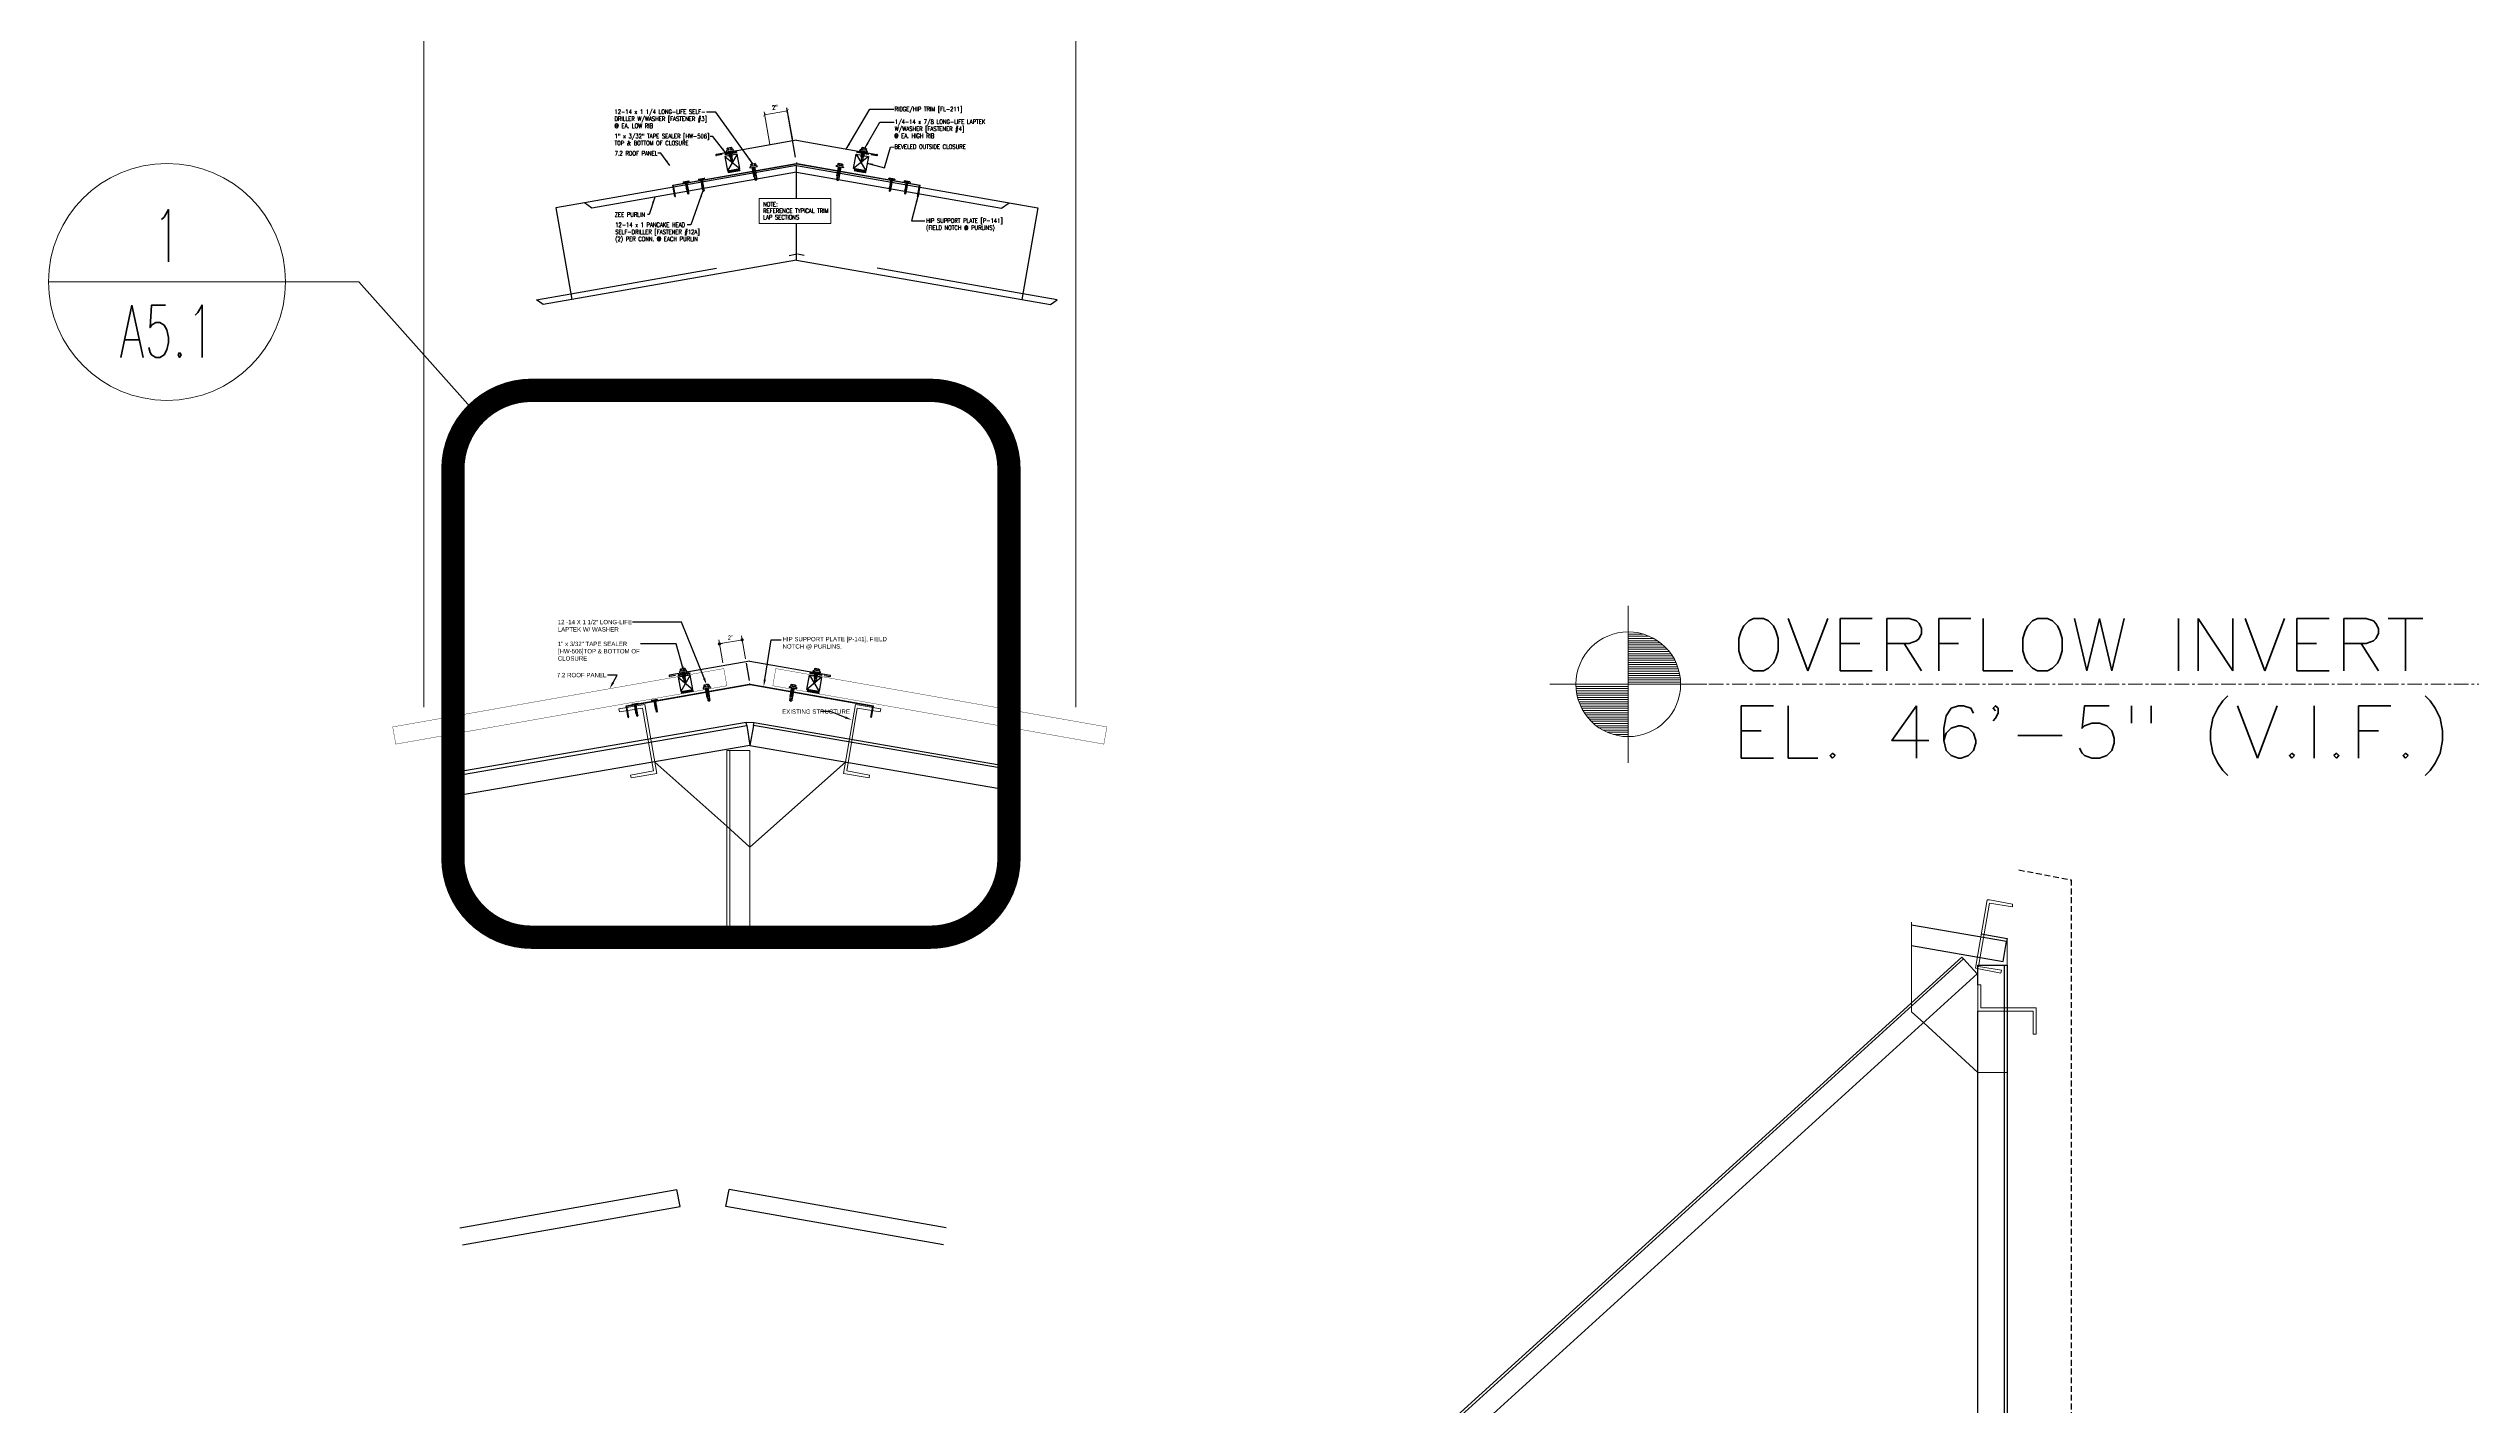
# Model space of a CAD drawing. Header units: inches. Extents: x -33163 to 19162, y -8858 to 30669.
# Drawn here: x -28345.2 to -28137.1, y -328.7 to -212 of the extents above; entities that cross this region are included whole.
import ezdxf
from ezdxf import colors
from ezdxf.entities.mleader import LeaderData, LeaderLine
from ezdxf.enums import TextEntityAlignment as Align
from ezdxf.math import Vec2, Vec3

# ---------------------------------------------------------------- set-up
doc = ezdxf.new("R2010")
doc.units = ezdxf.units.IN
for name, pattern in [('CENTER', [2, 1.25, -0.25, 0.25, -0.25]), ('DASHED', [0.75, 0.5, -0.25]), ('HIDDEN', [9.525, 6.35, -3.175]), ('HIDDEN2', [0.1875, 0.125, -0.0625])]:
    doc.linetypes.add(name, pattern=pattern)
doc.layers.get('0').update_dxf_attribs({"color": 9, "lineweight": 0})
doc.layers.get('Defpoints').update_dxf_attribs({"color": 254})
for name, color, linetype, lineweight in [('07 - Roof Panels', 6, 'Continuous', 30), ('A-ANNO-SYMB-48', 12, 'Continuous', 9), ('A-ROOF-BELOW', 251, 'Continuous', 5), ('A-ROOF-EXIST', 7, 'Continuous', 30)]:
    doc.layers.add(name, color=color, linetype=linetype, lineweight=lineweight)
for name, color, linetype in [('20 - 7.2 PANEL', 5, 'Continuous'), ('A-ANNO-DIMS-04', 12, 'Continuous'), ('A-ANNO-NOTE-48', 12, 'Continuous'), ('CLOSURE', 8, 'Continuous'), ('DIM', 7, 'Continuous'), ('FASTENER', 9, 'Continuous'), ('PURLIN', 1, 'Continuous'), ('SEALANT', 11, 'Continuous'), ('STLA', 12, 'Continuous'), ('TAPE', 9, 'Continuous'), ('TEXT', 7, 'Continuous'), ('TRIM', 4, 'Continuous'), ('TRUSS_Geometry', 12, 'Continuous')]:
    doc.layers.add(name, color=color, linetype=linetype)
doc.styles.add('A-3in_Details', font='arial.ttf', dxfattribs={"oblique": 10, "height": 0.375})
doc.styles.add('ROMANS', font='romans.shx', dxfattribs={"width": 1.1})
doc.styles.add('Sheffield', font='arial.ttf', dxfattribs={"height": 0.175})
doc.styles.add('TEXT', font='SIMPLEX.shx', dxfattribs={"width": 0.75, "height": 0.375})
doc.styles.add('TEXT1', font='ROMANS.shx', dxfattribs={"width": 0.75, "height": 0.375})
doc.dimstyles.new('DETAIL$7', dxfattribs={"dimscale": 4, "dimtxt": 0.375, "dimasz": 0.125, "dimexe": 0.0625, "dimexo": 0.0625, "dimgap": 0.0625, "dimtad": 1, "dimdec": 4, "dimzin": 3, "dimdsep": 46, "dimlunit": 4, "dimtxsty": 'TEXT', "dimblk": 'ARCHTICK', "dimcen": 0.0625, "dimclrd": 7, "dimclre": 7, "dimclrt": 2, "dimadec": 0, "dimazin": 0, "dimtfac": 0.6, "dimtdec": 4, "dimtmove": 0, "dimatfit": 3, "dimfxl": 1, "dimfrac": 2, "dimtolj": 1, "dimtzin": 0, "dimarcsym": 0})
doc.dimstyles.new('Details 3in Scale', dxfattribs={"dimscale": 2, "dimtxt": 0.375, "dimasz": 0.1375, "dimexe": 0.18, "dimexo": 0.09, "dimgap": 0.09, "dimtad": 1, "dimdec": 3, "dimzin": 3, "dimdsep": 46, "dimlunit": 4, "dimtxsty": 'A-3in_Details', "dimblk": 'ARCHTICK', "dimcen": 0.09, "dimclrd": 256, "dimclre": 256, "dimadec": 0, "dimazin": 0, "dimtfac": 0.75, "dimtdec": 3, "dimtofl": 0, "dimtmove": 0, "dimatfit": 3, "dimfxl": 1, "dimfrac": 1, "dimtolj": 1, "dimtzin": 0, "dimlwd": 13, "dimlwe": 13, "dimarcsym": 0})

# ---------------------------------------------------------------- blocks, each defined once
blk = doc.blocks.new('target')
for p, q in [((0, 6), (0, -6)), ((-1.14, 3.83), (0, 3.83)), ((-3.46, 2), (0, 2)), ((-3.36, 2.17), (0, 2.17)), ((-3.25, 2.33), (0, 2.33)), ((-3.12, 2.5), (0, 2.5)), ((-2.98, 2.67), (0, 2.67)), ((-2.82, 2.83), (0, 2.83)), ((-2.65, 3), (0, 3)), ((-2.44, 3.17), (0, 3.17)), ((-2.21, 3.33), (0, 3.33)), ((-1.94, 3.5), (0, 3.5)), ((-1.6, 3.67), (0, 3.67)), ((-6, 0), (6, 0)), ((-4, 0.17), (0, 0.17)), ((-3.99, 0.33), (0, 0.33)), ((-3.97, 0.5), (0, 0.5)), ((-3.94, 0.67), (0, 0.67)), ((-3.91, 0.83), (0, 0.83)), ((-3.87, 1), (0, 1)), ((-3.83, 1.17), (0, 1.17)), ((-3.77, 1.33), (0, 1.33)), ((-3.71, 1.5), (0, 1.5)), ((-3.64, 1.67), (0, 1.67)), ((-3.56, 1.83), (0, 1.83)), ((0, 0), (4, 0)), ((0, 0), (4, 0)), ((4, -0.17), (0, -0.17)), ((3.99, -0.33), (0, -0.33)), ((3.97, -0.5), (0, -0.5)), ((3.94, -0.67), (0, -0.67)), ((3.91, -0.83), (0, -0.83)), ((3.87, -1), (0, -1)), ((3.83, -1.17), (0, -1.17)), ((3.77, -1.33), (0, -1.33)), ((3.71, -1.5), (0, -1.5)), ((3.64, -1.67), (0, -1.67)), ((3.56, -1.83), (0, -1.83)), ((3.46, -2), (0, -2)), ((3.36, -2.17), (0, -2.17)), ((3.25, -2.33), (0, -2.33)), ((3.12, -2.5), (0, -2.5)), ((2.98, -2.67), (0, -2.67)), ((2.82, -2.83), (0, -2.83)), ((2.65, -3), (0, -3)), ((2.44, -3.17), (0, -3.17)), ((2.21, -3.33), (0, -3.33)), ((1.94, -3.5), (0, -3.5)), ((1.6, -3.67), (0, -3.67)), ((1.14, -3.83), (0, -3.83))]:
    blk.add_line(p, q)
blk.add_circle((0, 0), 4)
blk = doc.blocks.new('DETL_TAG')
at = {"color": 0, "linetype": 'ByBlock'}
blk.add_line((20.36, 0), (-20.36, 0), dxfattribs=at)
blk.add_circle((0, 0), 20.36, dxfattribs=at)
at = {"color": 0, "linetype": 'ByBlock', "style": 'ROMANS', "width": 0.625}
for tag, p in [('NUMBER', (0, 7.92)), ('SHEET', (0, -8.49)), ('NOTE', (0, -28.8)), ('NOTE', (0, -40.97))]:
    blk.add_attdef(tag, text='', height=9, dxfattribs=at).set_placement(p, align=Align.MIDDLE)
blk = doc.blocks.new('sd3')
at = {"layer": 'FASTENER'}
for p, q in [((-0.24, 0.08), (0.24, 0.08)), ((-0.24, 0.04), (0.24, 0.04)), ((-0.08, 0.01), (0.02, 0.04)), ((-0.06, 0), (-0.08, 0.01)), ((-0.06, 0), (0.08, 0.04)), ((-0.05, 0.04), (-0.05, 0.02)), ((0.05, 0.03), (0.05, -0.02)), ((-0.08, -0.05), (0.06, -0.01)), ((-0.06, -0.06), (-0.08, -0.05)), ((-0.08, -0.11), (0.06, -0.07)), ((-0.06, -0.12), (-0.08, -0.11)), ((-0.08, -0.17), (0.06, -0.13)), ((-0.06, -0.18), (-0.08, -0.17)), ((-0.08, -0.23), (0.06, -0.19)), ((-0.06, -0.24), (-0.08, -0.23)), ((-0.08, -0.29), (0.06, -0.25)), ((-0.06, -0.3), (-0.08, -0.29)), ((-0.08, -0.35), (0.06, -0.31)), ((-0.06, -0.36), (-0.08, -0.35)), ((-0.08, -0.41), (0.06, -0.37)), ((-0.06, -0.42), (-0.08, -0.41)), ((-0.08, -0.47), (0.06, -0.43)), ((-0.06, -0.48), (-0.08, -0.47)), ((-0.08, -0.53), (0.06, -0.49)), ((-0.06, -0.54), (-0.08, -0.53)), ((-0.08, -0.59), (0.06, -0.55)), ((-0.06, -0.6), (-0.08, -0.59)), ((-0.08, -0.65), (0.06, -0.61)), ((-0.06, -0.66), (-0.08, -0.65)), ((-0.08, -0.71), (0.06, -0.67)), ((-0.06, -0.72), (-0.08, -0.71)), ((-0.08, -0.77), (0.06, -0.73)), ((-0.06, -0.78), (-0.08, -0.77)), ((-0.06, -0.06), (0.08, -0.02)), ((-0.06, -0.12), (0.08, -0.08)), ((-0.06, -0.18), (0.08, -0.14)), ((-0.06, -0.24), (0.08, -0.2)), ((-0.06, -0.3), (0.08, -0.26)), ((-0.06, -0.36), (0.08, -0.32)), ((-0.06, -0.42), (0.08, -0.38)), ((-0.06, -0.48), (0.08, -0.44)), ((-0.06, -0.54), (0.08, -0.5)), ((-0.06, -0.6), (0.08, -0.56)), ((-0.06, -0.66), (0.08, -0.62)), ((-0.06, -0.72), (0.08, -0.69)), ((-0.06, -0.78), (0.08, -0.75)), ((-0.05, 0), (-0.05, -0.04)), ((-0.05, -0.06), (-0.05, -0.1)), ((-0.05, -0.12), (-0.05, -0.16)), ((-0.05, -0.18), (-0.05, -0.22)), ((-0.05, -0.24), (-0.05, -0.28)), ((-0.05, -0.3), (-0.05, -0.34)), ((-0.05, -0.36), (-0.05, -0.4)), ((-0.05, -0.42), (-0.05, -0.46)), ((-0.05, -0.48), (-0.05, -0.52)), ((-0.05, -0.54), (-0.05, -0.58)), ((-0.05, -0.6), (-0.05, -0.64)), ((-0.05, -0.66), (-0.05, -0.7)), ((-0.05, -0.72), (-0.05, -0.76)), ((-0.05, -0.78), (-0.05, -0.98)), ((0, -1.01), (-0.05, -0.98)), ((0, -1), (0.01, -0.9)), ((0, -1.01), (0.05, -0.98)), ((0.05, -0.03), (0.05, -0.08)), ((0.05, -0.09), (0.05, -0.14)), ((0.05, -0.15), (0.05, -0.2)), ((0.05, -0.21), (0.05, -0.26)), ((0.05, -0.27), (0.05, -0.32)), ((0.05, -0.33), (0.05, -0.38)), ((0.05, -0.39), (0.05, -0.44)), ((0.05, -0.45), (0.05, -0.5)), ((0.05, -0.51), (0.05, -0.56)), ((0.05, -0.57), (0.05, -0.62)), ((0.05, -0.63), (0.05, -0.68)), ((0.05, -0.69), (0.05, -0.74)), ((0.05, -0.75), (0.05, -0.98)), ((0.08, -0.02), (0.06, -0.01)), ((0.08, -0.08), (0.06, -0.07)), ((0.08, -0.14), (0.06, -0.13)), ((0.08, -0.2), (0.06, -0.19)), ((0.08, -0.26), (0.06, -0.25)), ((0.08, -0.32), (0.06, -0.31)), ((0.08, -0.38), (0.06, -0.37)), ((0.08, -0.44), (0.06, -0.43)), ((0.08, -0.5), (0.06, -0.49)), ((0.08, -0.56), (0.06, -0.55)), ((0.08, -0.62), (0.06, -0.61)), ((0.08, -0.69), (0.06, -0.67)), ((0.08, -0.75), (0.06, -0.73))]:
    blk.add_line(p, q, dxfattribs=at)
for centre, radius, start, end in [((-0.24, 0.06), 0.0227, 94.6639, 265.3361), ((0.24, 0.06), 0.0227, 274.6639, 85.3361), ((-0.03, -0.9), 0.0349, 11.1445, 130.906), ((0.03, -1), 0.032, 55.4585, 194.8454)]:
    blk.add_arc(centre, radius, start, end, dxfattribs=at)
blk = doc.blocks.new('fz5')
at = {"layer": 'FASTENER'}
for p, q in [((-0.33, 0.07), (-0.33, 0.04)), ((-0.33, 0.04), (0.32, 0.04)), ((-0.23, 0.17), (0.21, 0.17)), ((-0.22, 0.31), (-0.22, 0.17)), ((-0.16, 0.34), (0.16, 0.34)), ((-0.14, -0.01), (0.04, 0.04)), ((-0.11, 0.31), (-0.11, 0.17)), ((-0.11, -0.03), (0.14, 0.04)), ((-0.09, 0.04), (-0.09, 0)), ((-0.09, 0.04), (0.08, 0.04)), ((0.08, 0.04), (0.13, 0.04)), ((0.08, 0.02), (0.08, -0.04)), ((0.1, 0.31), (0.1, 0.17)), ((0.14, 0.04), (0.13, 0.04)), ((0.21, 0.31), (0.21, 0.17)), ((0.32, 0.07), (0.32, 0.04)), ((-0.11, -0.03), (-0.14, -0.01)), ((-0.14, -0.1), (0.1, -0.04)), ((-0.11, -0.13), (-0.14, -0.1)), ((-0.14, -0.2), (0.1, -0.13)), ((-0.11, -0.22), (-0.14, -0.2)), ((-0.14, -0.29), (0.1, -0.22)), ((-0.11, -0.31), (-0.14, -0.29)), ((-0.14, -0.38), (0.1, -0.31)), ((-0.11, -0.4), (-0.14, -0.38)), ((-0.12, -0.46), (0.09, -0.4)), ((-0.09, -0.48), (-0.12, -0.46)), ((-0.11, -0.13), (0.14, -0.06)), ((-0.11, -0.22), (0.14, -0.15)), ((-0.11, -0.31), (0.14, -0.24)), ((-0.11, -0.4), (0.14, -0.33)), ((-0.09, -0.03), (-0.09, -0.09)), ((-0.09, -0.12), (-0.09, -0.18)), ((-0.08, -0.27), (-0.09, -0.21)), ((-0.09, -0.48), (0.12, -0.42)), ((-0.08, -0.36), (-0.08, -0.3)), ((-0.07, -0.45), (-0.08, -0.39)), ((-0.07, -0.52), (-0.07, -0.48)), ((-0.07, -0.52), (-0.07, -0.82)), ((0, -0.87), (-0.07, -0.82)), ((0, -0.85), (0.01, -0.71)), ((0, -0.87), (0.06, -0.82)), ((0.06, -0.52), (0.07, -0.44)), ((0.06, -0.52), (0.06, -0.82)), ((0.07, -0.41), (0.07, -0.35)), ((0.08, -0.07), (0.08, -0.13)), ((0.08, -0.16), (0.08, -0.21)), ((0.08, -0.22), (0.08, -0.21)), ((0.08, -0.32), (0.08, -0.25)), ((0.12, -0.42), (0.09, -0.4)), ((0.14, -0.06), (0.1, -0.04)), ((0.14, -0.15), (0.1, -0.13)), ((0.14, -0.24), (0.1, -0.22)), ((0.14, -0.33), (0.1, -0.31))]:
    blk.add_line(p, q, dxfattribs=at)
for centre, radius, start, end in [((-0.23, 0.07), 0.1, 90, 180), ((-0.16, 0.27), 0.0628, 29.8754, 150.1246), ((0, 0.14), 0.196, 56.9974, 123.0026), ((0.16, 0.27), 0.0628, 29.8754, 150.1246), ((0.22, 0.07), 0.1, 0, 90), ((-0.04, -0.72), 0.0461, 11.1445, 130.906), ((0.04, -0.85), 0.0422, 55.4585, 194.8454), ((0.07, -0.52), 0.01, 175.9484, 180)]:
    blk.add_arc(centre, radius, start, end, dxfattribs=at)
blk = doc.blocks.new('FD-F12a')
at = {"layer": 'TEXT', "style": 'TEXT1', "width": 0.75}
for s, p in [('12-14 x 1 PANCAKE HEAD', (0.005, -0.041)), ('SELF-DRILLER [FASTENER #12A]', (0.005, -0.193))]:
    blk.add_text(s, height=0.09375, dxfattribs=at).set_placement(p)
blk.add_attdef('(QUANTITY)', (0.005, -0.344), '', height=0.0938, dxfattribs=at)
at = {"layer": 'TEXT', "style": 'TEXT1', "flags": 1}
for tag, p in [('Color', (0.055, -0.519)), ('Calc', (0.055, -0.519)), ('Opt1', (0.055, -0.519)), ('Opt2', (0.055, -0.519)), ('Opt3', (0.055, -0.519)), ('Description', (0.055, -0.519)), ('Multiple', (0.055, -0.519)), ('Part', (0.055, -0.519)), ('Spare1', (0.055, -0.707)), ('Spare2', (0.055, -0.707)), ('Spare3', (0.055, -0.707)), ('Spare4', (0.055, -0.707)), ('Spare5', (0.055, -0.707)), ('Spare6', (0.055, -0.707)), ('Spare7', (0.055, -0.707)), ('Spare8', (0.055, -0.707)), ('Spare9', (0.055, -0.707)), ('Spare10', (0.055, -0.707))]:
    blk.add_attdef(tag, p, '', height=0.0938, dxfattribs=at)
blk = doc.blocks.new('FD-F4')
at = {"layer": 'TEXT', "style": 'TEXT1', "width": 0.75}
for s, p in [('1/4-14 x 7/8 LONG-LIFE LAPTEK', (0.005, -0.041)), ('W/WASHER [FASTENER #4]', (0.005, -0.193))]:
    blk.add_text(s, height=0.09375, dxfattribs=at).set_placement(p)
blk.add_attdef('(QUANTITY)', (1.485, -0.193), '', height=0.0938, dxfattribs=at)
blk = doc.blocks.new('A$C04AA0F9A')
at = {"layer": 'STLA'}
for p, q in [((-6.14, 4.01), (4.45, 5.87)), ((4.46, 5.81), (-6.07, 3.96)), ((15.05, 3.96), (4.52, 5.81)), ((4.53, 5.87), (15.12, 4.01)), ((-5.96, 3.02), (-6.14, 4.01)), ((-5.9, 3.03), (-6.07, 3.96)), ((-5.96, 3.02), (-5.9, 3.03)), ((14.89, 3.03), (15.05, 3.96)), ((14.95, 3.02), (14.89, 3.03)), ((14.95, 3.02), (15.12, 4.01))]:
    blk.add_line(p, q, dxfattribs=at)
for radius in [0.247, 0.187]:
    blk.add_arc((4.49, 5.63), radius, 80, 100, dxfattribs=at)
blk = doc.blocks.new('A$C30686E82')
for p, q in [((-2.71, 0.76), (3.44, 0.76)), ((-2.71, 0.76), (-2.71, -1.38)), ((3.44, 0.76), (3.44, -1.38)), ((-2.71, -1.38), (3.44, -1.38))]:
    blk.add_line(p, q)
at = {"layer": 'TEXT', "style": 'TEXT1', "width": 0.75}
for s, p in [('NOTE:', (-2.37, 0.08)), ('REFERENCE TYPICAL TRIM', (-2.37, -0.48)), ('LAP SECTIONS', (-2.37, -1.03))]:
    blk.add_text(s, height=0.375, dxfattribs=at).set_placement(p)
blk = doc.blocks.new('_ArchTick')
at = {"color": 0, "linetype": 'ByBlock', "const_width": 0.15}
blk.add_lwpolyline([(-0.5, -0.5), (0.5, 0.5)], dxfattribs=at)
blk = doc.blocks.new('A$C6938402A')
at = {"layer": 'TAPE'}
h = blk.add_hatch(dxfattribs=at)
h.set_pattern_fill('DOTS', color=256, scale=0.35, angle=270, style=0)
h.set_pattern_definition([(270, (-22.332364, -26.379487), (0.021875, -0.0109375), [0, -0.021875])])
h.paths.add_polyline_path([(-0.56, -0.04), (-0.55, -0.13), (0.44, 0.04), (0.42, 0.13)])
at = {"layer": 'SEALANT'}
for p, q in [((-0.56, -0.04), (0.42, 0.13)), ((-0.55, -0.13), (0.44, 0.04)), ((0.42, 0.13), (0.44, 0.04)), ((-0.56, -0.04), (-0.55, -0.13))]:
    blk.add_line(p, q, dxfattribs=at)
blk = doc.blocks.new('FD-F3')
at = {"layer": 'TEXT', "style": 'TEXT1', "width": 0.75}
for s, p in [('12-14 x 1 1/4 LONG-LIFE SELF-', (0.005, -0.041)), ('DRILLER W/WASHER [FASTENER #3]', (0.005, -0.193))]:
    blk.add_text(s, height=0.09375, dxfattribs=at).set_placement(p)
blk.add_attdef('(QUANTITY)', (0.005, -0.344), '', height=0.0938, dxfattribs=at)
blk = doc.blocks.new('fz2')
at = {"layer": 'FASTENER'}
for p, q in [((-0.32, 0.07), (-0.32, 0.04)), ((-0.32, 0.04), (0.32, 0.04)), ((-0.22, 0.31), (-0.22, 0.17)), ((-0.22, 0.17), (0.22, 0.17)), ((-0.16, 0.34), (0.16, 0.34)), ((-0.14, -0.02), (0.05, 0.04)), ((-0.11, 0.31), (-0.11, 0.17)), ((-0.1, -0.04), (0.14, 0.03)), ((-0.09, 0.04), (0.09, 0.04)), ((-0.09, 0.04), (-0.09, 0)), ((0.09, 0.04), (0.13, 0.04)), ((0.09, 0.02), (0.09, -0.04)), ((0.11, 0.31), (0.11, 0.17)), ((0.14, 0.03), (0.13, 0.04)), ((0.22, 0.31), (0.22, 0.17)), ((0.32, 0.07), (0.32, 0.04)), ((-0.1, -0.04), (-0.14, -0.02)), ((-0.14, -0.11), (0.1, -0.04)), ((-0.1, -0.13), (-0.14, -0.11)), ((-0.14, -0.2), (0.1, -0.13)), ((-0.1, -0.22), (-0.14, -0.2)), ((-0.14, -0.29), (0.1, -0.22)), ((-0.1, -0.31), (-0.14, -0.29)), ((-0.14, -0.38), (0.1, -0.31)), ((-0.1, -0.4), (-0.14, -0.38)), ((-0.14, -0.47), (0.1, -0.4)), ((-0.1, -0.49), (-0.14, -0.47)), ((-0.14, -0.56), (0.1, -0.49)), ((-0.1, -0.58), (-0.14, -0.56)), ((-0.14, -0.65), (0.1, -0.58)), ((-0.1, -0.67), (-0.14, -0.65)), ((-0.14, -0.74), (0.1, -0.67)), ((-0.1, -0.76), (-0.14, -0.74)), ((-0.1, -0.13), (0.14, -0.06)), ((-0.1, -0.22), (0.14, -0.15)), ((-0.1, -0.31), (0.14, -0.24)), ((-0.1, -0.4), (0.14, -0.33)), ((-0.1, -0.49), (0.14, -0.42)), ((-0.1, -0.58), (0.14, -0.51)), ((-0.1, -0.67), (0.14, -0.6)), ((-0.1, -0.76), (0.14, -0.69)), ((-0.09, -0.03), (-0.09, -0.09)), ((-0.09, -0.12), (-0.09, -0.18)), ((-0.09, -0.21), (-0.09, -0.27)), ((-0.09, -0.3), (-0.09, -0.36)), ((-0.09, -0.39), (-0.09, -0.46)), ((-0.09, -0.49), (-0.09, -0.55)), ((-0.09, -0.58), (-0.09, -0.64)), ((-0.09, -0.67), (-0.09, -0.73)), ((-0.09, -0.76), (-0.09, -1.05)), ((0, -1.11), (-0.09, -1.05)), ((0, -1.1), (0.01, -0.91)), ((0, -1.11), (0.09, -1.05)), ((0.09, -0.07), (0.09, -0.13)), ((0.09, -0.16), (0.09, -0.22)), ((0.09, -0.25), (0.09, -0.32)), ((0.09, -0.35), (0.09, -0.41)), ((0.09, -0.44), (0.09, -0.5)), ((0.09, -0.53), (0.09, -0.59)), ((0.09, -0.62), (0.09, -0.68)), ((0.09, -0.71), (0.09, -1.05)), ((0.14, -0.06), (0.1, -0.04)), ((0.14, -0.15), (0.1, -0.13)), ((0.14, -0.24), (0.1, -0.22)), ((0.14, -0.33), (0.1, -0.31)), ((0.14, -0.42), (0.1, -0.4)), ((0.14, -0.51), (0.1, -0.49)), ((0.14, -0.6), (0.1, -0.58)), ((0.14, -0.69), (0.1, -0.67))]:
    blk.add_line(p, q, dxfattribs=at)
for centre, radius, start, end in [((-0.22, 0.07), 0.1, 90, 180), ((-0.16, 0.27), 0.0628, 29.8754, 150.1246), ((0, 0.14), 0.196, 56.9974, 123.0026), ((0.16, 0.27), 0.0628, 29.8754, 150.1246), ((0.22, 0.07), 0.1, 0, 90), ((-0.05, -0.92), 0.0615, 11.1445, 130.906), ((0.05, -1.1), 0.0563, 55.4585, 194.8454)]:
    blk.add_arc(centre, radius, start, end, dxfattribs=at)
blk = doc.blocks.new('_Dot')
at = {"color": 0, "linetype": 'ByBlock', "lineweight": -2}
blk.add_line((-0.5, 0), (-1, 0), dxfattribs=at)
at = {"color": 0, "linetype": 'ByBlock', "const_width": 0.5}
blk.add_lwpolyline([(-0.25, 0, 1), (0.25, 0, 1)], format="xyb", close=True, dxfattribs=at)
blk = doc.blocks.new('*D361')
at = {"layer": 'A-ANNO-DIMS-04', "lineweight": 13, "transparency": 16777216}
for p, q in [((-28287.3, -264.83), (-28287.65, -262.85)), ((-28285.91, -262.91), (-28287.31, -263.16)), ((-28285.35, -264.49), (-28285.7, -262.51))]:
    blk.add_line(p, q, dxfattribs=at)
at = {"layer": 'Defpoints', "color": 0, "transparency": 16777216}
for p in [(-28287.59, -263.21), (-28287.27, -265.01), (-28285.32, -264.67)]:
    blk.add_point(p, dxfattribs=at)
at = {"layer": 'A-ANNO-DIMS-04', "lineweight": 13, "transparency": 16777216, "xscale": 0.275, "yscale": 0.275, "zscale": 0.275}
for p, rotation in [((-28287.59, -263.21), 190.0000000000523), ((-28285.64, -262.86), 10.00000000005232)]:
    blk.add_blockref('_Dot', p, dxfattribs=dict(at, rotation=rotation))
at = {"layer": 'A-ANNO-DIMS-04', "color": 0, "transparency": 16777216, "insert": (-28286.68, -262.67), "char_height": 0.375, "attachment_point": 5, "rotation": 10, "style": 'A-3in_Details'}
blk.add_mtext('\\A1;2"', dxfattribs=at)

msp = doc.modelspace()

# ---------------------------------------------------------------- linework, layer by layer
at = {"color": 7}
for p, q in [((-28283.26359, -220.3026), (-28283.75725, -217.5029)), ((-28283.71384, -217.74911), (-28281.74422, -217.40181)), ((-28281.29397, -219.95531), (-28281.78763, -217.15561))]:
    msp.add_line(p, q, dxfattribs=at)
msp.add_line((-28272.89302, -220.51739), (-28272.58242, -220.51739))
at = {"layer": '07 - Roof Panels', "const_width": 0.03}
for points in [[(-28315.38856, -271.82267), (-28286.95002, -266.80819), (-28287.21049, -265.33097), (-28315.65491, -270.34649)], [(-28254.564, -271.82267), (-28283.00255, -266.80819), (-28282.74207, -265.33097), (-28254.29765, -270.34649)]]:
    msp.add_lwpolyline(points, close=True, dxfattribs=at)
at = {"layer": '20 - 7.2 PANEL'}
for p, q in [((-28309.87964, -313.37691), (-28291.23164, -310.08877)), ((-28290.97117, -311.56598), (-28291.23164, -310.08877)), ((-28287.0237, -311.56598), (-28286.76322, -310.08877)), ((-28268.11522, -313.37691), (-28286.76322, -310.08877)), ((-28309.65761, -314.8609), (-28290.97117, -311.56598)), ((-28268.33725, -314.8609), (-28287.0237, -311.56598))]:
    msp.add_line(p, q, dxfattribs=at)
at = {"layer": 'A-ANNO-DIMS-04'}
msp.add_line((-28285.30277, -264.86894), (-28285.0423, -266.34616), dxfattribs=at)
at = {"layer": 'A-ANNO-SYMB-48', "linetype": 'CENTER'}
msp.add_line((-28127.33472, -266.67984), (-28209.51352, -266.67984), dxfattribs=at)
at = {"layer": 'A-ANNO-SYMB-48'}
msp.add_lwpolyline([(-28324.86034, -232.10205), (-28318.55136, -232.10205), (-28308.49769, -243.40545)], dxfattribs=at)
at = {"layer": 'A-ANNO-SYMB-48', "linetype": 'HIDDEN2', "const_width": 2, "flags": 128}
msp.add_lwpolyline([(-28310.48351, -248.19964), (-28310.48351, -281.63702, 0.414213562), (-28303.70351, -288.41702), (-28269.49126, -288.41702, 0.414213562), (-28262.71126, -281.63702), (-28262.71126, -248.19964, 0.414213562), (-28269.49126, -241.41964), (-28303.70351, -241.41964, 0.414213562)], format="xyb", close=True, dxfattribs=at)
at = {"layer": 'A-ROOF-BELOW', "color": 40, "linetype": 'Continuous', "lineweight": 0}
for p, q in [((-28312.97634, -121.77168), (-28312.97634, -268.65301)), ((-28256.97634, -121.77168), (-28256.97634, -268.65403))]:
    msp.add_line(p, q, dxfattribs=at)
at = {"layer": 'A-ROOF-BELOW', "linetype": 'Continuous', "lineweight": 0}
msp.add_line((-28256.97634, -271.69837), (-28256.97634, -271.69943), dxfattribs=at)
at = {"layer": 'A-ROOF-EXIST', "linetype": 'DASHED'}
msp.add_lwpolyline([(-28175.96237, -282.63432), (-28171.46966, -283.48428), (-28171.46966, -398.3864)], dxfattribs=at)
at = {"layer": 'CLOSURE'}
for p, q in [((-28286.06743, -221.13133), (-28287.11317, -221.31572)), ((-28287.11317, -221.31572), (-28286.89072, -222.55166)), ((-28287.11317, -221.31572), (-28285.84498, -222.36726)), ((-28286.06743, -221.13133), (-28286.89072, -222.55166)), ((-28286.89072, -222.55166), (-28285.84498, -222.36726)), ((-28285.84498, -222.36726), (-28286.06743, -221.13133)), ((-28276.05573, -222.36741), (-28275.83891, -221.13774)), ((-28274.79317, -221.32213), (-28276.05573, -222.36741)), ((-28275.00999, -222.5518), (-28276.05573, -222.36741)), ((-28275.83891, -221.13774), (-28274.79317, -221.32213)), ((-28275.83891, -221.13774), (-28275.00999, -222.5518)), ((-28274.79317, -221.32213), (-28275.00999, -222.5518)), ((-28290.08858, -265.88912), (-28291.13431, -266.07351)), ((-28291.13431, -266.07351), (-28290.91187, -267.30945)), ((-28291.13431, -266.07351), (-28289.86613, -267.12506)), ((-28290.08858, -265.88912), (-28290.91187, -267.30945)), ((-28289.86613, -267.12506), (-28290.08858, -265.88912)), ((-28280.07688, -267.12521), (-28279.86006, -265.89553)), ((-28278.81432, -266.07992), (-28280.07688, -267.12521)), ((-28279.86006, -265.89553), (-28278.81432, -266.07992)), ((-28279.86006, -265.89553), (-28279.03114, -267.3096)), ((-28278.81432, -266.07992), (-28279.03114, -267.3096)), ((-28290.91187, -267.30945), (-28289.86613, -267.12506)), ((-28279.03114, -267.3096), (-28280.07688, -267.12521))]:
    msp.add_line(p, q, dxfattribs=at)
at = {"layer": 'DIM', "color": 7}
msp.add_line((-28281.04196, -221.38455), (-28281.78763, -217.15561), dxfattribs=at)
at = {"layer": 'PURLIN'}
for p, q in [((-28280.95513, -222.10282), (-28299.18971, -225.30963)), ((-28280.95513, -222.67414), (-28298.54036, -225.76503)), ((-28280.95513, -224.94308), (-28280.95513, -222.10282)), ((-28280.95513, -222.10282), (-28260.23515, -225.74596)), ((-28280.95513, -222.67414), (-28263.34683, -225.76909)), ((-28280.95513, -230.2248), (-28280.95513, -227.08349)), ((-28280.95513, -230.2248), (-28300.26879, -233.6214)), ((-28280.95513, -230.2248), (-28261.61813, -233.62384)), ((-28303.31006, -233.64766), (-28300.35541, -233.12797)), ((-28258.57715, -233.65172), (-28261.53179, -233.13204))]:
    msp.add_line(p, q, dxfattribs=at)
at = {"layer": 'PURLIN', "linetype": 'HIDDEN', "ltscale": 2}
for p, q in [((-28300.3557, -233.12636), (-28281.04175, -229.73137)), ((-28261.53151, -233.13042), (-28280.86851, -229.73137))]:
    msp.add_line(p, q, dxfattribs=at)
at = {"layer": 'PURLIN'}
for points in [[(-28298.53842, -225.76639), (-28299.18971, -225.30963), (-28301.65206, -225.7419), (-28300.26879, -233.6214), (-28302.73114, -234.05367), (-28303.31006, -233.64766)], [(-28263.34878, -225.77046), (-28262.6975, -225.31369), (-28260.23515, -225.74596), (-28261.61841, -233.62547), (-28259.15607, -234.05774), (-28258.57715, -233.65172)]]:
    msp.add_lwpolyline(points, dxfattribs=at)
at = {"layer": 'TRIM'}
for p, q in [((-28280.95513, -219.93508), (-28287.84879, -221.15062)), ((-28280.95513, -219.93508), (-28274.06148, -221.15062)), ((-28287.34322, -221.15667), (-28287.83563, -221.24349)), ((-28274.56704, -221.15667), (-28274.07464, -221.24349)), ((-28284.97628, -264.69288), (-28291.86994, -265.90841)), ((-28291.36437, -265.91446), (-28291.85678, -266.00129)), ((-28284.97628, -264.69288), (-28278.08263, -265.90841)), ((-28278.58819, -265.91446), (-28278.09579, -266.00129))]:
    msp.add_line(p, q, dxfattribs=at)
for centre, start, end in [((-28287.84879, -221.19822), 93.7941252, 286.2058748), ((-28274.06148, -221.19822), 253.7941252, 86.2058748), ((-28291.86994, -265.95601), 93.7941252, 286.2058748), ((-28278.08263, -265.95601), 253.7941252, 86.2058748)]:
    msp.add_arc(centre, 0.04715, start, end, dxfattribs=at)
at = {"layer": 'TRUSS_Geometry', "lineweight": 18}
for points in [[(-28293.98971, -268.41316), (-28292.97638, -274.33316), (-28295.16304, -274.7065), (-28295.21638, -274.49316), (-28293.24304, -274.11983), (-28294.20304, -268.73316), (-28296.17638, -269.05316), (-28296.22971, -268.7865)], [(-28273.723, -268.78651), (-28273.77633, -269.05318), (-28275.74967, -268.73318), (-28276.65633, -274.11984), (-28274.683, -274.49318), (-28274.73633, -274.70651), (-28276.923, -274.33318), (-28275.90967, -268.41318)], [(-28177.45632, -291.23984), (-28177.50966, -291.50648), (-28179.69635, -291.07984), (-28178.683, -285.21319), (-28178.46966, -285.21319), (-28176.49632, -285.58652), (-28176.49632, -285.79982), (-28178.46966, -285.47983), (-28179.42967, -290.91985)], [(-28174.73635, -294.75982), (-28179.48301, -294.75982), (-28179.48301, -292.51983), (-28179.21633, -292.51983), (-28179.21633, -294.49317), (-28174.46966, -294.49317), (-28174.46966, -296.73316), (-28174.73635, -296.73316)]]:
    msp.add_lwpolyline(points, close=True, dxfattribs=at)
at = {"layer": 'TRUSS_Geometry', "lineweight": 25}
for points in [[(-28310.48351, -274.57701), (-28285.24302, -270.22649), (-28285.29632, -269.95985), (-28310.48351, -274.30117)], [(-28262.71126, -274.01088), (-28284.65635, -270.22649), (-28284.97634, -271.93316), (-28310.48351, -276.33182)], [(-28285.24302, -270.22649), (-28284.97634, -271.93316), (-28262.71126, -275.77082)], [(-28284.65635, -270.22649), (-28284.60296, -269.95985), (-28262.71126, -273.73503)], [(-28179.18827, -288.13838), (-28176.97634, -288.51983), (-28177.02968, -288.78651), (-28185.18968, -287.37933)], [(-28185.18968, -289.13266), (-28177.29632, -290.49317), (-28177.02968, -288.78651)], [(-28179.48301, -292.51983), (-28179.48301, -290.81316), (-28177.18968, -290.81316), (-28176.97634, -290.81316), (-28176.97634, -402.97316), (-28177.18968, -402.97316), (-28179.48301, -402.97316), (-28179.48301, -396.30649)], [(-28177.18968, -402.97316), (-28177.18968, -290.81316)], [(-28179.48301, -346.86651), (-28179.48301, -294.75982)]]:
    msp.add_lwpolyline(points, dxfattribs=at)
at = {"layer": 'TRUSS_Geometry', "lineweight": 13}
for points in [[(-28284.60296, -269.95985), (-28285.29632, -269.95985)], [(-28284.97634, -288.41702), (-28284.97634, -272.35983), (-28286.68296, -272.35983), (-28286.94964, -272.35983), (-28286.94964, -288.41702)], [(-28286.68296, -288.41702), (-28286.68296, -272.35983)], [(-28293.13633, -273.37318), (-28286.94964, -278.86651), (-28284.97634, -280.67982), (-28276.76304, -273.37318)], [(-28185.18968, -287.13315), (-28185.18968, -289.15984), (-28185.18968, -294.01315), (-28185.18968, -294.81316), (-28184.12298, -295.77316), (-28179.48301, -300.03985), (-28176.97634, -300.03985)], [(-28176.97634, -290.81316), (-28176.97634, -288.51983)], [(-28281.82969, -382.22649), (-28281.98968, -382.01315), (-28180.86965, -290.11984), (-28180.70965, -290.27984)]]:
    msp.add_lwpolyline(points, dxfattribs=at)
msp.add_lwpolyline([(-28280.65635, -383.50648), (-28179.53631, -291.55983), (-28180.70965, -290.27984), (-28281.82969, -382.22649)], close=True, dxfattribs=at)

# ---------------------------------------------------------------- block references
at = {"color": 7, "xscale": 0.25, "yscale": 0.25, "zscale": 0.25}
for p, rotation in [((-28283.71384, -217.74911), 190), ((-28281.74422, -217.40181), 10.00000000000001)]:
    msp.add_blockref('_ArchTick', p, dxfattribs=dict(at, rotation=rotation))
for name, p in [('A$C04AA0F9A', (-28285.44995, -227.78844)), ('A$C30686E82', (-28281.4579, -225.70406)), ('A$C04AA0F9A', (-28289.4711, -272.54623))]:
    msp.add_blockref(name, p)
at = {"layer": 'A-ANNO-SYMB-48'}
ref = msp.add_blockref('DETL_TAG', (-28335.04282, -232.10205), dxfattribs=dict(at, xscale=0.5, yscale=0.5, zscale=0.5))
ref.add_attrib('NUMBER', '1', dxfattribs={"layer": '0', "color": 0, "linetype": 'ByBlock', "height": 4.5, "style": 'ROMANS', "width": 0.625}).set_placement((-28335.04282, -228.1422), align=Align.MIDDLE)
ref.add_attrib('SHEET', 'A5.1', dxfattribs={"layer": '0', "color": 0, "linetype": 'ByBlock', "height": 4.5, "style": 'ROMANS', "width": 0.625}).set_placement((-28335.04282, -236.34475), align=Align.MIDDLE)
at = {"layer": 'A-ANNO-SYMB-48', "xscale": -1.125005625, "yscale": 1.125005625, "zscale": 1.125005625}
msp.add_blockref('target', (-28209.51352, -266.67984), dxfattribs=at)
at = {"layer": 'FASTENER'}
for name, p, rotation in [('fz5', (-28286.66858, -220.91454), 10), ('fz2', (-28284.64705, -222.29369), 9.99999999999998), ('sd3', (-28290.44109, -223.55429), 9.999999998193934), ('sd3', (-28289.12278, -223.32184), 9.999999998193934), ('fz5', (-28290.68973, -265.67233), 10), ('sd3', (-28294.82852, -268.43105), 9.999999998193934), ('sd3', (-28293.14393, -268.07963), 9.999999998193934), ('fz2', (-28288.6682, -267.05148), 9.99999999999998)]:
    msp.add_blockref(name, p, dxfattribs=dict(at, rotation=rotation))
at = {"layer": 'FASTENER', "xscale": -1}
for name, p, rotation in [('fz5', (-28275.23577, -220.92764), 350.0000000000001), ('fz2', (-28277.26321, -222.29369), 350.0000000000001), ('sd3', (-28272.78749, -223.32184), 350.000000001806), ('sd3', (-28271.46918, -223.55429), 350.000000001806), ('fz5', (-28279.25692, -265.68544), 350.0000000000001), ('fz2', (-28281.28436, -267.05148), 350.0000000000001)]:
    msp.add_blockref(name, p, dxfattribs=dict(at, rotation=rotation))
at = {"layer": 'TEXT', "xscale": 4, "yscale": 4, "zscale": 4}
for name, p, values in [('FD-F3', (-28296.62006, -217.5066), {'(QUANTITY)': '@ EA. LOW RIB'}), ('FD-F12a', (-28296.55894, -227.22552), {'(QUANTITY)': '(2) PER CONN. @ EACH PURLIN'})]:
    msp.add_blockref(name, p, dxfattribs=at).add_auto_attribs(values)
msp.add_blockref('FD-F4', (-28272.54222, -218.3655), dxfattribs=at)
at = {"layer": 'TEXT'}
for p in [(-28286.553, -221.03705), (-28286.27515, -222.56662), (-28290.57415, -265.79485), (-28290.2963, -267.32442)]:
    msp.add_blockref('A$C6938402A', p, dxfattribs=at)
at = {"layer": 'TEXT', "xscale": -1}
for p in [(-28275.57699, -222.57534), (-28275.35727, -221.03705), (-28279.37842, -265.79485), (-28279.59814, -267.33313)]:
    msp.add_blockref('A$C6938402A', p, dxfattribs=at)

# ---------------------------------------------------------------- texts
at = {"color": 2, "insert": (-28282.8112, -217.10943), "char_height": 0.375, "attachment_point": 5, "rotation": 10, "style": 'TEXT1'}
msp.add_mtext('\\A1;2"', dxfattribs=at)
at = {"layer": 'A-ANNO-NOTE-48', "insert": (-28200.65594, -261.02321), "char_height": 4.5, "attachment_point": 1, "style": 'ROMANS'}
msp.add_mtext_dynamic_manual_height_columns('\\A1;OVERFLOW INVERT  \\PEL. 46\'-5" (V.I.F.)', width=74.9447294, gutter_width=2.10938, heights=[17.02037], dxfattribs=at)
at = {"layer": 'TEXT', "style": 'TEXT1', "width": 0.75}
for s, p in [('RIDGE/HIP TRIM [FL-211]', (-28272.53577, -217.44096)), ('TOP & BOTTOM OF CLOSURE', (-28296.59288, -220.36177)), ('1" x 3/32" TAPE SEALER [HW-506]', (-28296.59288, -219.76786)), ('@ EA. HIGH RIB', (-28272.57276, -219.73974)), ('BEVELED OUTSIDE CLOSURE', (-28272.54802, -220.67685)), ('7.2 ROOF PANEL', (-28296.59288, -221.23927)), ('HIP SUPPORT PLATE [P-141]', (-28269.83642, -227.03047)), ('(FIELD NOTCH @ PURLINS)', (-28269.83642, -227.63761))]:
    msp.add_text(s, height=0.375, dxfattribs=at).set_placement(p)
msp.add_text('ZEE PURLIN', height=0.375, dxfattribs=at).set_placement((-28293.9786, -226.50439), align=Align.RIGHT)

# ---------------------------------------------------------------- dimensions: what is measured, and where the dimension line sits
at = {"layer": 'A-ANNO-DIMS-04'}
dim = msp.add_aligned_dim(p1=(-28285.32358, -264.66514), p2=(-28287.26746, -265.0079), distance=-1.83062, dimstyle='Details 3in Scale', override={"dimblk1": 'Dot', "dimblk2": 'Dot', "dimsah": 1}, dxfattribs=at)
dim.commit()
dim.dimension.update_dxf_attribs({"geometry": '*D361', "text_midpoint": (-28286.67735, -262.67104)})

# ---------------------------------------------------------------- leaders
for points in [[(-28284.72538, -221.95418), (-28287.90547, -217.52657), (-28288.69447, -217.52657)], [(-28276.69269, -220.68667), (-28274.66874, -217.26364), (-28272.61877, -217.26364)], [(-28275.08918, -220.61172), (-28273.81302, -218.37259), (-28272.56235, -218.37259)], [(-28287.01964, -221.06014), (-28288.14382, -219.60465), (-28288.39038, -219.60465)], [(-28274.89349, -221.89106), (-28273.39951, -222.31203), (-28272.88839, -220.51739)], [(-28291.84648, -222.10076), (-28292.63167, -221.04698), (-28292.87594, -221.04698)], [(-28288.99853, -224.29332), (-28290.04463, -227.19984), (-28290.3624, -227.19984)], [(-28270.5297, -224.76198), (-28271.09623, -226.85315), (-28269.93946, -226.85315)], [(-28293.1403, -224.81588), (-28293.61364, -226.30676), (-28293.77855, -226.30676)]]:
    msp.add_leader(points, dimstyle='DETAIL$7')
ml = msp.add_multileader_mtext('Standard', dxfattribs=at)
ml.set_content('12 -14 X 1 1/2" LONG-LIFE LAPTEK W/ WASHER', color=256, style='Sheffield')
ml.set_leader_properties()
ml.build(insert=Vec2(0, 0))
ml.multileader.update_dxf_attribs({"dogleg_length": 0.5, "arrow_head_size": 0.6})
ctx = ml.context
ctx.base_point, ctx.char_height, ctx.arrow_head_size, ctx.landing_gap_size, ctx.plane_origin = Vec3(-28301.60187, -261.3372), 0.375, 0.6, 0.125, Vec3(-28279.26004, -264.62889)
notes = []
notes.append((ctx, [(0, (1, 1, 0), (-28290.84343, -261.3372), (-1, 0), 4.20558, [(0, [(-28288.68554, -266.71712)], 0, [])])]))
ctx.mtext.insert, ctx.mtext.width, ctx.mtext.flow_direction = Vec3(-28301.47687, -261.14651), 8.4259658, 5
ml = msp.add_multileader_mtext('Standard', dxfattribs=at)
ml.set_content('1" x 3/32" TAPE SEALER [HW-506]TOP & BOTTOM OF CLOSURE', color=256, style='Sheffield')
ml.set_leader_properties()
ml.build(insert=Vec2(0, 0))
ml.multileader.update_dxf_attribs({"dogleg_length": 0.5, "arrow_head_size": 0.6})
ctx = ml.context
ctx.base_point, ctx.char_height, ctx.arrow_head_size, ctx.landing_gap_size, ctx.plane_origin = Vec3(-28301.59569, -263.21475), 0.375, 0.6, 0.125, Vec3(-28279.26004, -266.50644)
notes.append((ctx, [(0, (1, 1, 0), (-28291.31193, -263.21475), (-1, 0), 3.04971, [(0, [(-28290.59417, -265.7274)], 0, [])])]))
ctx.mtext.insert, ctx.mtext.width, ctx.mtext.flow_direction = Vec3(-28301.47069, -263.02406), 7.2784128, 5
ml = msp.add_multileader_mtext('Standard', dxfattribs=at)
ml.set_content('HIP SUPPORT PLATE [P-141], FIELD NOTCH @ PURLINS.', color=256, style='Sheffield')
ml.set_leader_properties()
ml.build(insert=Vec2(0, 0))
ml.multileader.update_dxf_attribs({"dogleg_length": 0.84867, "arrow_head_size": 0.6})
ctx = ml.context
ctx.base_point, ctx.char_height, ctx.arrow_head_size, ctx.landing_gap_size, ctx.plane_origin = Vec3(-28282.29213, -262.85305), 0.375, 0.6, 0.125, Vec3(-28288.21221, -259.34067)
notes.append((ctx, [(0, (1, 1, 0), (-28283.14081, -262.85305), (1, 0), 0.84867, [(0, [(-28283.78694, -266.87576)], 0, [])])]))
ctx.mtext.insert, ctx.mtext.width, ctx.mtext.flow_direction = Vec3(-28282.16713, -262.61043), 9.8835411, 5
ml = msp.add_multileader_mtext('Standard', dxfattribs=at)
ml.set_content('\\A1;{\\H1x;7.2 ROOF PANEL}', color=256, style='Sheffield')
ml.set_leader_properties()
ml.build(insert=Vec2(0, 0))
ml.multileader.update_dxf_attribs({"dogleg_length": 0.5, "arrow_head_size": 0.6})
ctx = ml.context
ctx.base_point, ctx.char_height, ctx.arrow_head_size, ctx.landing_gap_size, ctx.plane_origin = Vec3(-28301.67295, -265.8917), 0.375, 0.6, 0.125, Vec3(-28285.69208, -267.79124)
notes.append((ctx, [(0, (1, 1, 0), (-28296.36717, -265.8917), (-1, 0), 0.84867, [(0, [(-28297.0162, -267.05999)], 0, [])])]))
ctx.mtext.insert, ctx.mtext.width, ctx.mtext.flow_direction = Vec3(-28301.54795, -265.701), 5.5597873, 5
ml = msp.add_multileader_mtext('Standard', dxfattribs=at)
ml.set_content('\\A1;EXISTING STRUCTURE', color=256, style='Sheffield')
ml.set_leader_properties()
ml.build(insert=Vec2(0, 0))
ml.multileader.update_dxf_attribs({"dogleg_length": 0.5, "arrow_head_size": 0.6})
ctx = ml.context
ctx.base_point, ctx.char_height, ctx.arrow_head_size, ctx.landing_gap_size, ctx.plane_origin = Vec3(-28282.32381, -269.03368), 0.375, 0.6, 0.125, Vec3(-28266.62356, -270.93323)
notes.append((ctx, [(0, (1, 1, 0), (-28278.04634, -269.03368), (-1, 0), 0.84867, [(0, [(-28276.21586, -269.74323)], 0, [])])]))
ctx.mtext.insert, ctx.mtext.width, ctx.mtext.flow_direction = Vec3(-28282.19881, -268.84299), 5.5597873, 5
for ctx, leaders in notes:
    for number, flags, end, landing, length, lines in leaders:
        leader = LeaderData()
        leader.index, (leader.has_last_leader_line, leader.has_dogleg_vector, leader.attachment_direction) = number, flags
        leader.last_leader_point, leader.dogleg_vector, leader.dogleg_length = Vec3(end), Vec3(landing), length
        for number, points, colour, breaks in lines:
            line = LeaderLine()
            line.index, line.vertices, line.color, line.breaks = number, Vec3.list(points), colors.encode_raw_color(colour), breaks
            leader.lines.append(line)
        ctx.leaders.append(leader)

doc.saveas('drawing.dxf')
